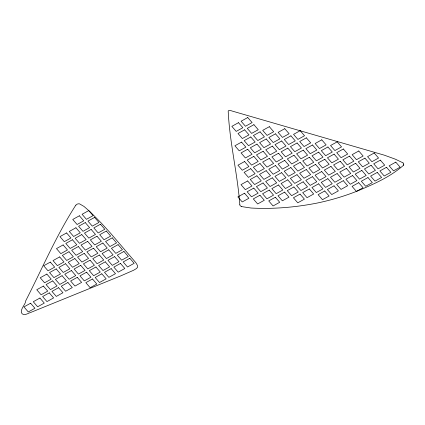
<?xml version="1.0" encoding="UTF-8"?>
<svg xmlns="http://www.w3.org/2000/svg" width="425" height="425" viewBox="0 0 425 425"><rect width="100%" height="100%" fill="white"/><g stroke="black" fill="none" stroke-linecap="round" stroke-linejoin="round"><path stroke-width="0.64" d="M75.82 205.148C56.259 235.482 42.048 268.951 25.628 301.001C26.212 303.742 18.727 310.383 22.142 313.847C24.868 315.987 28.411 312.954 30.956 312.354L120.743 275.889L133.572 270.268L136.345 268.627L137.519 267.362L137.466 265.439L135.846 262.719L110.776 233.452L101.293 223.077L90.238 211.873L83.943 206.407L79.555 203.867A3.145 2.46 -5.9 0 0 75.91 205.185M403.633 165.15C390.208 177.066 373.373 184.317 357 191.176A197.349 154.45 -5.9 0 1 316.641 203.166C295.088 207.368 272.988 209.222 251.042 208.027L241.496 206.571A3.103 2.428 -5.9 0 1 241.336 206.502M403.097 162.993L403.033 162.934A5.387 4.218 -5.9 0 0 402.741 162.706L395.282 159.157L384.29 155.162L231.806 110.952A9.106 7.129 -5.9 0 0 230.993 110.665A7.145 5.589 -5.9 0 0 230.419 110.505L228.921 110.436L228.246 111.005A3.028 2.369 -5.9 0 0 228.198 111.207C229.665 142.534 237.485 173.48 239.843 204.77M241.395 206.401A2.763 2.162 -5.9 0 1 239.769 204.797M403.697 164.661A0.855 0.669 -5.9 0 1 403.654 165.155M403.745 164.645A3.278 2.566 -5.9 0 0 403.713 164.475L403.5 163.689A2.874 2.247 -5.9 0 1 403.468 163.556L403.463 163.513A1.461 1.142 -5.9 0 0 403.075 163.009M238.489 122.676L231.848 126.358L236.194 131.399L242.834 127.718L238.489 122.676M247.754 117.539L241.113 121.221L245.464 126.262L252.105 122.581L247.754 117.539M79.385 215.783L72.749 219.465L77.095 224.506L83.736 220.825L79.385 215.783M88.724 210.603L82.083 214.285L86.429 219.332L93.07 215.65L88.724 210.603M244.646 129.816L238.005 133.498L242.356 138.545L248.992 134.863L244.646 129.816M253.911 124.679L247.27 128.361L251.621 133.402L258.262 129.726L253.911 124.679M66.587 232.942L59.946 236.624L64.297 241.671L70.933 237.989L66.587 232.942M75.921 227.768L69.28 231.45L73.631 236.491L80.272 232.81L75.921 227.768M85.255 222.588L78.62 226.27L82.965 231.317L89.606 227.635L85.255 222.588M94.594 217.414L87.954 221.096L92.299 226.137L98.94 222.461L94.594 217.414M241.533 142.099L234.898 145.78L239.243 150.827L245.884 147.146L241.533 142.099M250.803 136.962L244.163 140.643L248.513 145.685L255.149 142.003L250.803 136.962M260.068 131.824L253.433 135.501L257.778 140.548L264.419 136.866L260.068 131.824M269.338 126.682L262.698 130.363L267.049 135.41L273.684 131.729L269.338 126.682M63.123 244.928L56.482 248.609L60.828 253.656L67.469 249.974L63.123 244.928M72.457 239.753L65.817 243.435L70.168 248.476L76.803 244.795L72.457 239.753M81.791 234.579L75.151 238.26L79.502 243.302L86.142 239.62L81.791 234.579M91.125 229.399L84.49 233.081L88.836 238.127L95.476 234.446L91.125 229.399M100.465 224.225L93.824 227.906L98.17 232.948L104.81 229.266L100.465 224.225M247.69 149.244L241.055 152.926L245.4 157.967L252.041 154.286L247.69 149.244M256.96 144.102L250.32 147.783L254.671 152.83L261.306 149.148L256.96 144.102M266.225 138.964L259.59 142.646L263.936 147.688L270.576 144.011L266.225 138.964M275.496 133.827L268.855 137.509L273.206 142.55L279.841 138.869L275.496 133.827M284.761 128.69L278.125 132.366L282.471 137.413L289.112 133.732L284.761 128.69M50.32 262.092L43.679 265.774L48.03 270.815L54.666 267.134L50.32 262.092M59.654 256.918L53.019 260.594L57.364 265.641L64.005 261.959L59.654 256.918M68.993 251.738L62.353 255.42L66.698 260.467L73.339 256.785L68.993 251.738M78.328 246.564L71.687 250.245L76.038 255.287L82.673 251.605L78.328 246.564M87.662 241.384L81.021 245.066L85.372 250.113L92.012 246.431L87.662 241.384M96.996 236.21L90.36 239.891L94.706 244.933L101.347 241.257L96.996 236.21M106.335 231.035L99.694 234.717L104.04 239.758L110.681 236.077L106.335 231.035M244.582 161.521L237.942 165.203L242.292 170.25L248.928 166.568L244.582 161.521M253.847 156.384L247.212 160.066L251.558 165.113L258.198 161.431L253.847 156.384M263.118 151.247L256.477 154.928L260.828 159.97L267.463 156.288L263.118 151.247M272.382 146.11L265.747 149.786L270.093 154.833L276.733 151.151L272.382 146.11M281.653 140.967L275.012 144.649L279.363 149.696L285.998 146.014L281.653 140.967M290.918 135.83L284.283 139.512L288.628 144.553L295.269 140.872L290.918 135.83M300.188 130.693L293.547 134.374L297.898 139.416L304.534 135.734L300.188 130.693M46.856 274.077L40.216 277.759L44.567 282.8L51.202 279.124L46.856 274.077M56.19 268.903L49.55 272.584L53.901 277.626L60.536 273.944L56.19 268.903M65.524 263.723L58.889 267.405L63.235 272.452L69.875 268.77L65.524 263.723M74.864 258.549L68.223 262.23L72.569 267.272L79.209 263.59L74.864 258.549M84.198 253.374L77.557 257.056L81.908 262.098L88.543 258.416L84.198 253.374M93.532 248.195L86.891 251.876L91.242 256.923L97.883 253.242L93.532 248.195M102.866 243.02L96.231 246.702L100.576 251.743L107.217 248.062L102.866 243.02M112.205 237.841L105.565 241.522L109.91 246.569L116.551 242.887L112.205 237.841M250.739 168.667L244.099 172.348L248.45 177.39L255.085 173.708L250.739 168.667M260.004 163.529L253.369 167.211L257.715 172.252L264.355 168.571L260.004 163.529M269.275 158.387L262.634 162.068L266.985 167.115L273.62 163.434L269.275 158.387M278.54 153.25L271.904 156.931L276.25 161.973L282.891 158.297L278.54 153.25M287.81 148.113L281.169 151.794L285.52 156.836L292.156 153.154L287.81 148.113M297.075 142.975L290.44 146.652L294.785 151.698L301.426 148.017L297.075 142.975M306.345 137.833L299.705 141.514L304.056 146.561L310.691 142.88L306.345 137.833M43.387 286.062L36.752 289.744L41.097 294.791L47.738 291.109L43.387 286.062M52.727 280.888L46.086 284.569L50.437 289.611L57.072 285.929L52.727 280.888M62.061 275.713L55.42 279.39L59.771 284.437L66.406 280.755L62.061 275.713M71.395 270.534L64.759 274.215L69.105 279.262L75.746 275.581L71.395 270.534M80.734 265.359L74.093 269.041L78.439 274.082L85.08 270.401L80.734 265.359M90.068 260.18L83.427 263.861L87.778 268.908L94.414 265.227L90.068 260.18M99.402 255.005L92.762 258.687L97.113 263.728L103.753 260.052L99.402 255.005M108.736 249.831L102.101 253.512L106.447 258.554L113.087 254.873L108.736 249.831M118.076 244.651L111.435 248.333L115.781 253.38L122.421 249.698L118.076 244.651M247.632 180.949L240.991 184.631L245.337 189.672L251.977 185.991L247.632 180.949M256.897 175.807L250.256 179.488L254.607 184.535L261.248 180.853L256.897 175.807M266.162 170.669L259.526 174.351L263.872 179.393L270.512 175.716L266.162 170.669M275.432 165.532L268.791 169.214L273.142 174.255L279.777 170.574L275.432 165.532M284.697 160.395L278.062 164.071L282.407 169.118L289.048 165.437L284.697 160.395M293.967 155.252L287.327 158.934L291.678 163.981L298.313 160.299L293.967 155.252M303.232 150.115L296.597 153.797L300.942 158.838L307.583 155.157L303.232 150.115M312.502 144.978L305.862 148.66L310.213 153.701L316.848 150.02L312.502 144.978M321.767 139.836L315.132 143.517L319.478 148.564L326.118 144.883L321.767 139.836M30.589 303.227L23.949 306.908L28.3 311.95L34.935 308.268L30.589 303.227M39.923 298.047L33.283 301.729L37.634 306.776L44.274 303.094L39.923 298.047M49.258 292.873L42.622 296.554L46.968 301.596L53.608 297.92L49.258 292.873M58.597 287.698L51.956 291.38L56.307 296.422L62.943 292.74L58.597 287.698M67.931 282.519L61.29 286.2L65.641 291.247L72.277 287.566L67.931 282.519M77.265 277.344L70.63 281.026L74.975 286.067L81.616 282.386L77.265 277.344M86.604 272.17L79.964 275.852L84.309 280.893L90.95 277.212L86.604 272.17M95.938 266.99L89.298 270.672L93.649 275.719L100.284 272.037L95.938 266.99M105.272 261.816L98.632 265.498L102.983 270.539L109.623 266.858L105.272 261.816M114.607 256.636L107.971 260.318L112.317 265.365L118.957 261.683L114.607 256.636M123.946 251.462L117.305 255.143L121.651 260.185L128.292 256.509L123.946 251.462M244.518 193.226L237.878 196.908L242.229 201.955L248.869 198.273L244.518 193.226M253.789 188.089L247.148 191.771L251.494 196.817L258.134 193.136L253.789 188.089M263.054 182.952L256.413 186.633L260.764 191.675L267.405 187.993L263.054 182.952M272.324 177.815L265.683 181.496L270.029 186.538L276.67 182.856L272.324 177.815M281.589 172.672L274.948 176.354L279.299 181.401L285.94 177.719L281.589 172.672M290.854 167.535L284.219 171.217L288.564 176.258L295.205 172.582L290.854 167.535M300.124 162.398L293.484 166.079L297.835 171.121L304.47 167.439L300.124 162.398M309.389 157.261L302.754 160.937L307.1 165.984L313.74 162.302L309.389 157.261M318.66 152.118L312.019 155.8L316.37 160.847L323.005 157.165L318.66 152.118M327.925 146.981L321.289 150.663L325.635 155.704L332.276 152.023L327.925 146.981M337.195 141.844L330.554 145.525L334.905 150.567L341.541 146.885L337.195 141.844M92.475 278.975L85.834 282.657L90.18 287.704L96.82 284.022L92.475 278.975M101.809 273.801L95.168 277.483L99.519 282.524L106.154 278.842L101.809 273.801M111.143 268.627L104.502 272.308L108.853 277.35L115.494 273.668L111.143 268.627M120.477 263.447L113.842 267.128L118.187 272.175L124.828 268.494L120.477 263.447M129.816 258.273L123.176 261.954L127.521 266.996L134.162 263.314L129.816 258.273M259.946 195.234L253.305 198.916L257.651 203.958L264.292 200.276L259.946 195.234M269.211 190.092L262.57 193.773L266.921 198.82L273.562 195.139L269.211 190.092M278.481 184.955L271.841 188.636L276.186 193.678L282.827 190.002L278.481 184.955M287.746 179.817L281.106 183.499L285.457 188.541L292.097 184.859L287.746 179.817M297.017 174.68L290.376 178.357L294.722 183.403L301.362 179.722L297.017 174.68M306.282 169.538L299.641 173.219L303.992 178.266L310.632 174.585L306.282 169.538M315.547 164.401L308.911 168.082L313.257 173.124L319.897 169.442L315.547 164.401M324.817 159.263L318.176 162.945L322.527 167.987L329.163 164.305L324.817 159.263M334.082 154.121L327.447 157.803L331.792 162.849L338.433 159.168L334.082 154.121M343.352 148.984L336.712 152.665L341.062 157.712L347.698 154.031L343.352 148.984M275.368 197.237L268.733 200.919L273.078 205.96L279.719 202.279L275.368 197.237M284.638 192.1L277.998 195.782L282.343 200.823L288.984 197.142L284.638 192.1M293.903 186.958L287.263 190.639L291.614 195.686L298.254 192.004L293.903 186.958M303.174 181.82L296.533 185.502L300.879 190.543L307.519 186.867L303.174 181.82M312.439 176.683L305.798 180.365L310.149 185.406L316.79 181.725L312.439 176.683M321.709 171.546L315.068 175.222L319.414 180.269L326.055 176.587L321.709 171.546M330.974 166.403L324.333 170.085L328.684 175.132L335.32 171.45L330.974 166.403M340.239 161.266L333.604 164.948L337.949 169.989L344.59 166.308L340.239 161.266M349.509 156.129L342.869 159.811L347.22 164.852L353.855 161.171L349.509 156.129M358.774 150.987L352.139 154.668L356.485 159.715L363.125 156.033L358.774 150.987M300.061 194.103L293.42 197.784L297.771 202.826L304.412 199.144L300.061 194.103M309.331 188.966L302.69 192.642L307.036 197.689L313.677 194.007L309.331 188.966M318.596 183.823L311.955 187.505L316.306 192.552L322.947 188.87L318.596 183.823M327.866 178.686L321.226 182.367L325.571 187.409L332.212 183.727L327.866 178.686M337.131 173.549L330.491 177.23L334.842 182.272L341.482 178.59L337.131 173.549M346.402 168.406L339.761 172.088L344.107 177.135L350.747 173.453L346.402 168.406M355.667 163.269L349.026 166.951L353.377 171.998L360.012 168.316L355.667 163.269M364.932 158.132L358.296 161.813L362.642 166.855L369.283 163.173L364.932 158.132M374.202 152.995L367.561 156.676L371.912 161.718L378.547 158.036L374.202 152.995M324.753 190.968L318.112 194.65L322.463 199.692L329.104 196.01L324.753 190.968M334.023 185.831L327.383 189.508L331.728 194.554L338.369 190.873L334.023 185.831M343.288 180.689L336.648 184.37L340.999 189.417L347.639 185.736L343.288 180.689M352.559 175.552L345.918 179.233L350.264 184.275L356.904 180.593L352.559 175.552M361.824 170.414L355.183 174.096L359.534 179.137L366.175 175.456L361.824 170.414M371.089 165.272L364.453 168.953L368.799 174L375.44 170.319L371.089 165.272M380.359 160.135L373.718 163.816L378.069 168.863L384.705 165.182L380.359 160.135M358.716 182.692L352.075 186.373L356.421 191.42L363.062 187.738L358.716 182.692M367.981 177.554L361.34 181.236L365.691 186.283L372.332 182.601L367.981 177.554M377.251 172.417L370.611 176.099L374.956 181.14L381.597 177.459L377.251 172.417M386.516 167.28L379.876 170.962L384.227 176.003L390.867 172.322L386.516 167.28M395.781 162.137L389.146 165.819L393.492 170.866L400.132 167.184L395.781 162.137"/></g></svg>
